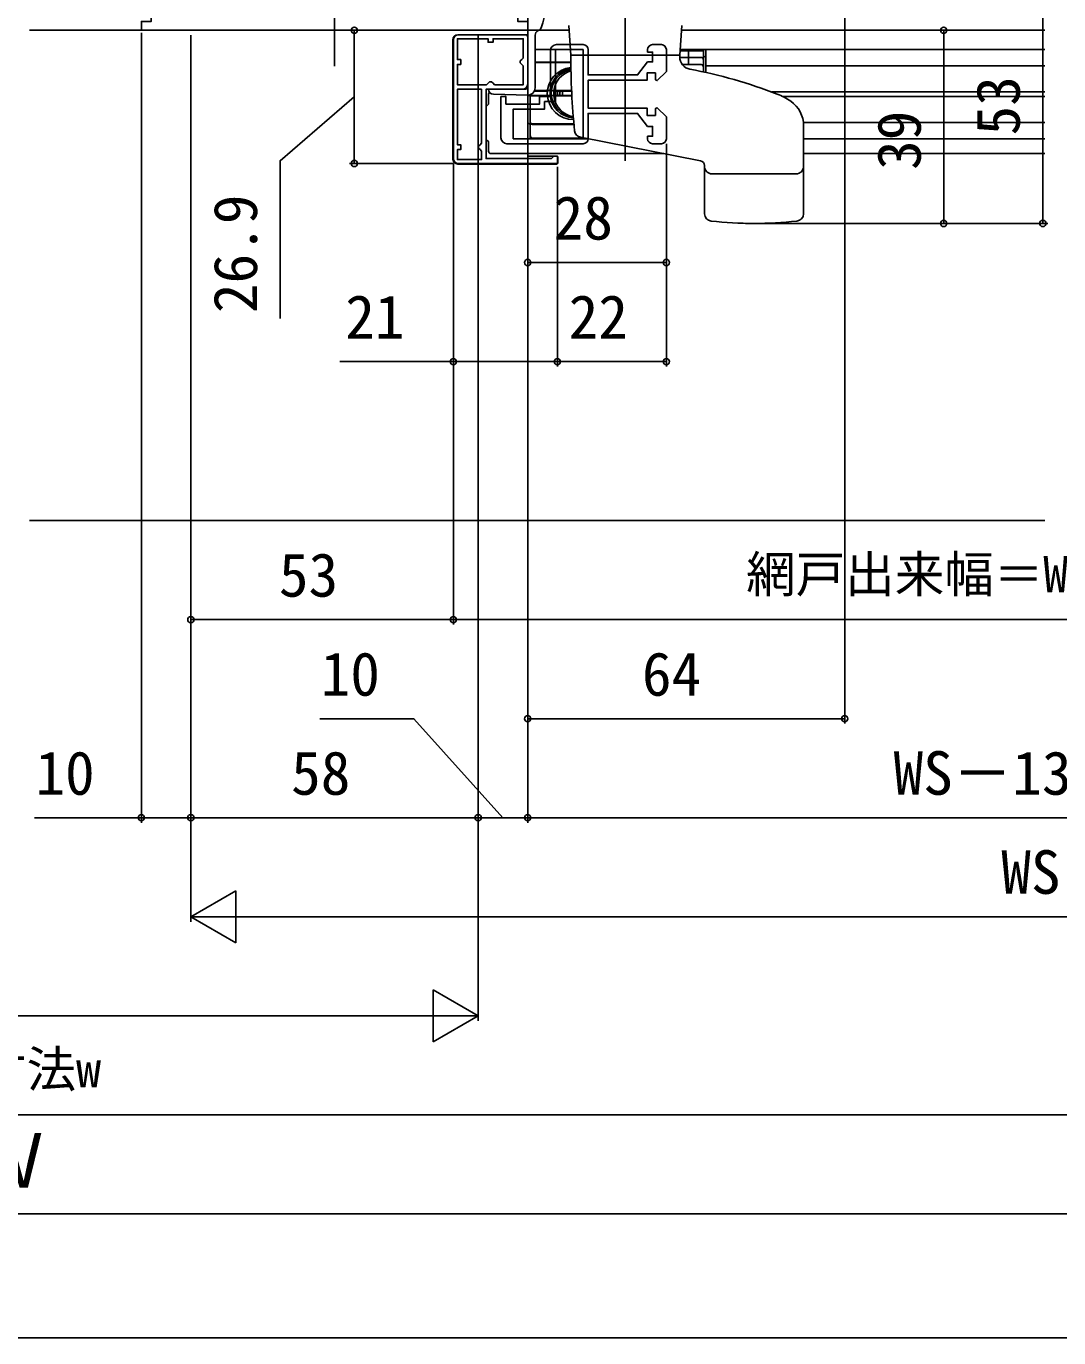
# Model space of a CAD drawing. Units: millimetres, scale not verified. Extents: x -525 to 525, y -783 to 778.
# Drawn here: x 0.8 to 209.3, y -782.7 to -517.9 of the extents above; entities that cross this region are included whole.
import ezdxf
from ezdxf.enums import TextEntityAlignment as Align

# ---------------------------------------------------------------- set-up
doc = ezdxf.new("R2010")
doc.units = ezdxf.units.MM
doc.header["$LTSCALE"] = 4
for name, color, linetype in [('0-2_YKK_11', 7, 'Continuous'), ('0-3_YKK_11E', 7, 'Continuous'), ('0-4_YKK_12', 2, 'Continuous'), ('0-5_YKK_13', 4, 'Continuous'), ('0-7_YKK_D', 6, 'Continuous'), ('0-8_YKK_ZWAK', 7, 'Continuous'), ('0-9_YSS_K', 3, 'Continuous')]:
    doc.layers.add(name, color=color, linetype=linetype)
doc.styles.add('ＭＳ ゴシック', font='')
doc.styles.get('ＭＳ ゴシック').set_extended_font_data('MS Gothic')

msp = doc.modelspace()

# ---------------------------------------------------------------- linework, layer by layer
at = {"layer": '0-2_YKK_11'}
msp.add_line((87.088, -544.598), (87.088, -520.598), dxfattribs=at)
for points in [[(29.388, -508.698), (26.088, -508.698), (26.088, -516.898), (24.088, -516.898), (24.088, -518.698), (63.088, -518.698), (102.088, -518.698), (102.088, -516.898), (100.088, -516.898), (100.088, -508.698), (96.788, -508.698)], [(88.088, -519.598), (102.088, -519.598), (102.088, -529.598)], [(101.088, -530.598), (93.688, -530.598), (93.688, -544.598), (106.888, -544.598), (107.088, -544.398), (107.388, -544.098), (108.088, -544.098), (108.088, -545.598), (88.088, -545.598)]]:
    msp.add_lwpolyline(points, dxfattribs=at)
for points in [[(93.788, -529.698), (87.888, -529.698), (87.888, -525.598), (88.588, -525.598), (88.588, -524.598), (87.888, -524.598), (87.888, -520.398), (94.088, -520.398), (94.088, -521.098), (95.088, -521.098), (95.088, -520.398), (101.188, -520.398), (101.188, -524.298), (100.888, -524.598), (100.588, -524.898), (100.588, -525.298), (100.888, -525.598), (101.188, -525.898), (101.188, -529.698), (95.388, -529.698), (95.088, -529.398), (94.788, -529.098), (94.388, -529.098), (94.088, -529.398)], [(92.788, -530.598), (92.788, -541.498), (92.488, -541.798), (92.188, -542.098), (92.188, -542.498), (92.488, -542.798), (92.788, -543.098), (92.788, -544.798), (87.888, -544.798), (87.888, -542.798), (88.588, -542.798), (88.588, -541.798), (87.888, -541.798), (87.888, -530.598)]]:
    msp.add_lwpolyline(points, close=True, dxfattribs=at)
for centre, start, end in [((88.088, -520.598), 90.00001, 179.99999), ((101.088, -529.598), 270.00001, 359.99999), ((88.088, -544.598), 180.00001, 269.99999)]:
    msp.add_arc(centre, 1, start, end, dxfattribs=at)
at = {"layer": '0-3_YKK_11E'}
for p, q in [((113.288, -521.598), (107.888, -521.598)), ((129.088, -521.598), (127.288, -521.598)), ((97.888, -541.598), (113.288, -541.598)), ((127.288, -541.598), (129.088, -541.598))]:
    msp.add_line(p, q, dxfattribs=at)
for points in [[(106.688, -522.798), (106.688, -532.098), (104.488, -532.098), (104.488, -533.598), (97.688, -533.598), (97.688, -532.098), (96.688, -532.098), (96.688, -540.398)], [(130.088, -540.598), (130.088, -536.174), (128.259, -534.344), (127.888, -534.497), (127.888, -535.898), (126.188, -535.898), (126.188, -534.398), (114.288, -534.398), (114.288, -528.798), (126.188, -528.798), (126.188, -527.298), (127.888, -527.298), (127.888, -528.698), (128.259, -528.852), (130.088, -527.022), (130.088, -522.598)], [(126.288, -522.598), (126.288, -523.098), (127.288, -523.098), (127.288, -525.098), (126.288, -525.098), (124.288, -527.698), (114.288, -527.698), (114.288, -522.598)], [(114.288, -540.598), (114.288, -535.498), (124.288, -535.498), (126.288, -538.098), (127.288, -538.098), (127.288, -540.098), (126.288, -540.098), (126.288, -540.598)]]:
    msp.add_lwpolyline(points, dxfattribs=at)
msp.add_lwpolyline([(113.288, -540.598), (113.288, -522.598), (107.688, -522.598), (107.688, -533.098), (105.488, -533.098), (105.488, -534.598), (99.188, -534.598), (99.188, -540.598)], close=True, dxfattribs=at)
for centre, radius, start, end in [((107.888, -522.798), 1.2, 90.00001, 179.99999), ((113.288, -522.598), 1, 0.00001, 89.99999), ((127.288, -522.598), 1, 90.00001, 179.99999), ((129.088, -522.598), 1, 0.00001, 89.99999), ((97.888, -540.398), 1.2, 180.00001, 269.99999), ((113.288, -540.598), 1, 270.00001, 359.99999), ((127.288, -540.598), 1, 180.00001, 269.99999), ((129.088, -540.598), 1, 270.00001, 359.99999)]:
    msp.add_arc(centre, radius, start, end, dxfattribs=at)
at = {"layer": '0-4_YKK_12'}
for p, q in [((63.088, -525.946), (63.088, -432.31)), ((1.5, -518.698), (24.588, -518.698)), ((110.435, -518.698), (101.588, -518.698)), ((133.135, -518.698), (206.501, -518.698)), ((101.588, -519.598), (102.088, -519.598)), ((110.708, -522.598), (103.588, -522.598)), ((206.501, -522.598), (132.862, -522.598)), ((138.088, -522.598), (138.088, -527.225)), ((206.501, -525.848), (138.088, -525.848)), ((102.088, -529.598), (102.088, -530.098)), ((206.501, -531.148), (151.354, -531.148)), ((206.501, -532.048), (153.554, -532.048)), ((206.501, -537.348), (157.754, -537.348)), ((102.088, -541.731), (102.088, -544.098)), ((114.24, -540.598), (102.585, -540.598)), ((206.501, -540.598), (157.785, -540.598)), ((129.595, -543.598), (102.088, -543.598)), ((206.501, -543.598), (157.785, -543.598))]:
    msp.add_line(p, q, dxfattribs=at)
at = {"layer": '0-5_YKK_13'}
for p, q in [((121.785, -545.072), (121.785, -489.698)), ((102.088, -516.163), (102.088, -530.098)), ((110.785, -523.698), (110.366, -517.698)), ((86.988, -544.698), (86.988, -520.598)), ((86.988, -544.698), (86.988, -520.598)), ((87.988, -519.598), (101.588, -519.598)), ((87.988, -519.598), (101.588, -519.598)), ((102.088, -520.098), (102.088, -529.598)), ((102.088, -520.098), (102.088, -529.598)), ((103.588, -519.698), (103.588, -530.304)), ((110.785, -523.698), (132.785, -523.698)), ((132.785, -523.698), (132.785, -524.101)), ((132.841, -522.866), (137.588, -522.866)), ((133.085, -524.165), (133.101, -524.165)), ((133.422, -524.165), (133.101, -524.165)), ((133.422, -524.165), (137.085, -524.165)), ((134.588, -525.616), (134.588, -522.866)), ((137.588, -527.116), (137.588, -522.598)), ((137.588, -522.866), (137.588, -527.116)), ((138.085, -523.565), (138.085, -522.598)), ((102.088, -525.616), (102.088, -529.965)), ((103.588, -525.116), (110.792, -525.116)), ((103.588, -525.215), (110.793, -525.215)), ((133.294, -525.616), (137.088, -525.616)), ((137.585, -527.115), (137.585, -524.665)), ((101.588, -530.598), (94.188, -530.598)), ((94.188, -530.624), (94.188, -530.598)), ((94.188, -531.598), (94.188, -533.398)), ((94.188, -531.598), (94.188, -533.398)), ((102.049, -531.804), (95.162, -531.623)), ((102.088, -540.465), (102.088, -531.671)), ((102.088, -531.866), (106.613, -531.866)), ((102.585, -531.72), (102.585, -540.598)), ((106.059, -531.965), (102.585, -531.965)), ((103.418, -530.866), (106.613, -530.866)), ((106.059, -530.965), (103.435, -530.965)), ((110.956, -530.866), (106.865, -530.866)), ((111.008, -531.866), (106.865, -531.866)), ((108.961, -530.965), (107.362, -530.965)), ((107.362, -531.965), (111.013, -531.965)), ((110.961, -530.965), (107.663, -530.965)), ((108.088, -531.566), (108.088, -531.166)), ((108.585, -531.665), (108.585, -531.265)), ((108.585, -531.665), (108.585, -531.265)), ((109.085, -531.965), (109.085, -530.965)), ((102.588, -537.616), (111.432, -537.616)), ((103.085, -537.715), (103.498, -537.715)), ((111.441, -537.715), (103.498, -537.715)), ((157.785, -555.736), (157.785, -537.953)), ((94.188, -543.098), (94.188, -541.398)), ((94.188, -543.098), (94.188, -541.398)), ((102.088, -541.598), (102.088, -544.098)), ((102.088, -541.598), (102.088, -544.098)), ((113.557, -540.465), (103.085, -540.465)), ((112.771, -540.311), (136.977, -545.04)), ((94.688, -543.598), (102.088, -543.598)), ((94.688, -543.598), (102.088, -543.598)), ((107.888, -544.098), (102.088, -544.098)), ((107.888, -544.098), (102.088, -544.098)), ((108.188, -545.398), (108.188, -544.398)), ((108.188, -545.398), (108.188, -544.398)), ((107.888, -545.698), (87.988, -545.698)), ((107.888, -545.698), (87.988, -545.698)), ((137.785, -555.736), (137.785, -546.021)), ((139.285, -547.698), (156.285, -547.698))]:
    msp.add_line(p, q, dxfattribs=at)
for points in [[(110.785, -523.698), (132.785, -523.698), (133.205, -517.698)], [(102.585, -539.965), (102.585, -538.215), (102.585, -537.215), (102.585, -531.72)], [(107.663, -531.965), (107.548, -531.965), (107.496, -531.965), (107.45, -531.965), (107.413, -531.965), (107.385, -531.965), (107.369, -531.965), (107.362, -531.965)]]:
    msp.add_lwpolyline(points, dxfattribs=at)
for centre, radius, start, end in [((93.807, -513.948), 11.781, 338.87333, 20.16439), ((104.588, -519.698), 1, 111.24313, 180), ((103.864, -517.834), 1, 291.24313, 338.87333), ((87.988, -520.598), 1, 90, 180), ((87.988, -520.598), 1, 90, 180), ((101.588, -520.098), 0.5, 360, 90), ((101.588, -520.098), 0.5, 360, 90), ((260.785, -523.698), 150, 180, 185.85199), ((135.285, -524.101), 2.5, 180, 259.40044), ((133.085, -524.665), 0.5, 90, 126.15441), ((137.085, -524.665), 0.5, 0, 90), ((137.585, -523.565), 0.5, 270, 0), ((111.285, -531.465), 5.25, 95.23093, 270.71682), ((111.588, -531.366), 5, 98.95755, 266.92695), ((111.588, -531.366), 4.75, 99.37442, 266.51008), ((112.085, -531.465), 4.75, 105.46058, 173.95767), ((116.431, -624.852), 100, 68.87563, 79.40044), ((137.088, -526.116), 0.5, 0, 90), ((95.188, -530.624), 1, 180, 268.5), ((94.688, -531.598), 0.5, 128.62307, 180), ((94.688, -531.598), 0.5, 128.62307, 180), ((101.588, -530.098), 0.5, 270, 0), ((102.088, -530.304), 1.5, 268.5, 270), ((102.088, -530.304), 1.5, 270, 0), ((112.085, -531.465), 4.75, 173.95767, 186.04233), ((112.085, -531.465), 4.75, 186.04233, 260.51911), ((108.388, -531.166), 0.3, 90, 180), ((108.388, -531.566), 0.3, 180, 270), ((108.885, -531.265), 0.3, 90, 180), ((108.885, -531.265), 0.3, 90, 180), ((108.885, -531.665), 0.3, 180, 270), ((108.885, -531.665), 0.3, 180, 270), ((147.785, -543.698), 13, 55.1501, 68.87563), ((93.688, -533.398), 0.5, 270, 360), ((93.688, -533.398), 0.5, 270, 360), ((151.785, -537.953), 6, 0, 55.1501), ((102.588, -537.116), 0.5, 180, 270), ((103.085, -537.215), 0.5, 180, 270), ((103.085, -539.965), 0.5, 180, 270), ((113.059, -538.839), 1.5, 185.85199, 258.94541), ((93.688, -541.398), 0.5, 360, 90), ((93.688, -541.398), 0.5, 360, 90), ((87.988, -544.698), 1, 180, 270), ((87.988, -544.698), 1, 180, 270), ((94.688, -543.098), 0.5, 180, 270), ((94.688, -543.098), 0.5, 180, 270), ((107.888, -544.398), 0.3, 360, 90), ((107.888, -544.398), 0.3, 360, 90), ((107.888, -545.398), 0.3, 270, 360), ((107.888, -545.398), 0.3, 270, 360), ((136.785, -546.021), 1, 0, 78.94541), ((139.285, -546.198), 1.5, 180, 270), ((156.285, -546.198), 1.5, 270, 0), ((139.285, -555.736), 1.5, 180, 263.78381), ((156.285, -555.736), 1.5, 276.21619, 0), ((147.785, -477.698), 80, 263.78381, 276.21619)]:
    msp.add_arc(centre, radius, start, end, dxfattribs=at)
at = {"layer": '0-7_YKK_D'}
for p, q in [((166.085, -504.696), (166.085, -658.7)), ((206.088, -504.698), (206.09, -557.696)), ((87.088, -518.698), (66.086, -518.698)), ((67.086, -518.698), (67.086, -545.598)), ((186.088, -518.697), (186.089, -557.698)), ((24.085, -519.198), (24.085, -678.7)), ((34.085, -519.698), (34.085, -698.7)), ((34.085, -519.698), (34.085, -678.7)), ((34.085, -519.698), (34.085, -678.7)), ((34.085, -519.698), (34.085, -638.699)), ((92.085, -519.698), (92.085, -678.7)), ((92.085, -519.698), (92.085, -678.7)), ((102.088, -519.198), (102.088, -678.7)), ((102.088, -519.198), (102.088, -566.598)), ((102.088, -519.2), (102.088, -678.7)), ((102.088, -519.2), (102.088, -658.7)), ((92.088, -538.698), (92.088, -718.7)), ((130.088, -541.598), (130.088, -586.598)), ((130.088, -541.598), (130.088, -566.598)), ((87.088, -545.598), (66.086, -545.598)), ((87.086, -545.598), (87.086, -638.699)), ((87.086, -545.598), (87.086, -586.598)), ((87.086, -545.6), (87.086, -638.699)), ((108.088, -546.298), (108.088, -586.598)), ((108.088, -546.298), (108.088, -586.598)), ((146.031, -557.7), (187.089, -557.698)), ((148.785, -557.698), (207.09, -557.696)), ((130.088, -565.598), (102.088, -565.598)), ((130.088, -585.598), (108.088, -585.598)), ((87.086, -637.699), (34.085, -637.699)), ((341.088, -637.699), (87.086, -637.699)), ((102.088, -657.7), (166.085, -657.7)), ((34.085, -677.7), (92.085, -677.7)), ((92.085, -677.7), (102.088, -677.7)), ((316.09, -677.7), (102.088, -677.7)), ((34.085, -697.7), (43.178, -692.45)), ((43.178, -702.95), (43.178, -692.45)), ((34.085, -697.7), (43.178, -702.95)), ((34.085, -697.7), (52.272, -697.7)), ((44.585, -697.7), (373.589, -697.7)), ((92.088, -717.7), (82.994, -712.45)), ((82.994, -712.45), (82.994, -722.95)), ((-81.585, -717.7), (81.588, -717.7)), ((92.088, -717.7), (73.901, -717.7)), ((92.088, -717.7), (82.994, -722.95)), ((353.589, -737.7), (-353.589, -737.7)), ((-373.589, -757.7), (373.589, -757.7))]:
    msp.add_line(p, q, dxfattribs=at)
for points in [[(67.086, -532.148), (52.086, -545.03), (52.086, -576.917)], [(108.088, -585.598), (87.086, -585.598), (64.141, -585.598)], [(97.086, -677.7), (79.131, -657.7), (60.131, -657.7)], [(34.085, -677.7), (24.085, -677.7), (2.535, -677.7)]]:
    msp.add_lwpolyline(points, dxfattribs=at)
for centre in [(67.086, -518.698), (186.088, -518.697), (67.086, -545.598), (186.089, -557.698), (206.09, -557.696), (102.088, -565.598), (130.088, -565.598), (87.086, -585.598), (108.088, -585.598), (108.088, -585.598), (130.088, -585.598), (34.085, -637.699), (87.086, -637.699), (87.086, -637.699), (102.088, -657.7), (166.085, -657.7), (24.085, -677.7), (34.085, -677.7), (34.085, -677.7), (92.085, -677.7), (92.085, -677.7), (102.088, -677.7), (102.088, -677.7)]:
    msp.add_circle(centre, 0.637, dxfattribs=at)
at = {"layer": '0-8_YKK_ZWAK'}
msp.add_lwpolyline([(-525, -782.7), (525, -782.7), (525, 747.3)], dxfattribs=at)
at = {"layer": '0-9_YSS_K'}
msp.add_line((206.501, -617.699), (1.5, -617.699), dxfattribs=at)

# ---------------------------------------------------------------- texts
at = {"layer": '0-7_YKK_D', "style": 'ＭＳ ゴシック'}
for s, rotation, p in [('53', 90.002, (204.089, -539.924)), ('39', 90.002, (184.089, -546.891)), ('26.9', 90, (50.086, -575.803))]:
    msp.add_text(s, height=8.798, rotation=rotation, dxfattribs=at).set_placement(p, align=Align.BOTTOM_LEFT)
for s, height, p in [('28', 8.798, (107.326, -563.598)), ('21', 8.798, (65.254, -583.598)), ('22', 8.798, (110.361, -583.598)), ('53', 8.798, (51.858, -635.699)), ('網戸出来幅＝WS－96', 7.331, (146.189, -634.392)), ('10', 8.798, (60.29, -655.7)), ('64', 8.798, (125.155, -655.7)), ('10', 8.798, (2.694, -675.7)), ('58', 8.798, (54.324, -675.7)), ('WS－136', 8.798, (175.952, -675.7)), ('WS', 8.798, (197.701, -695.7)), ('内法基準寸法w', 7.331, (-49.063, -734.336)), ('Ｗ', 11, (-10.653, -755.7))]:
    msp.add_text(s, height=height, dxfattribs=at).set_placement(p, align=Align.BOTTOM_LEFT)

doc.saveas('drawing.dxf')
